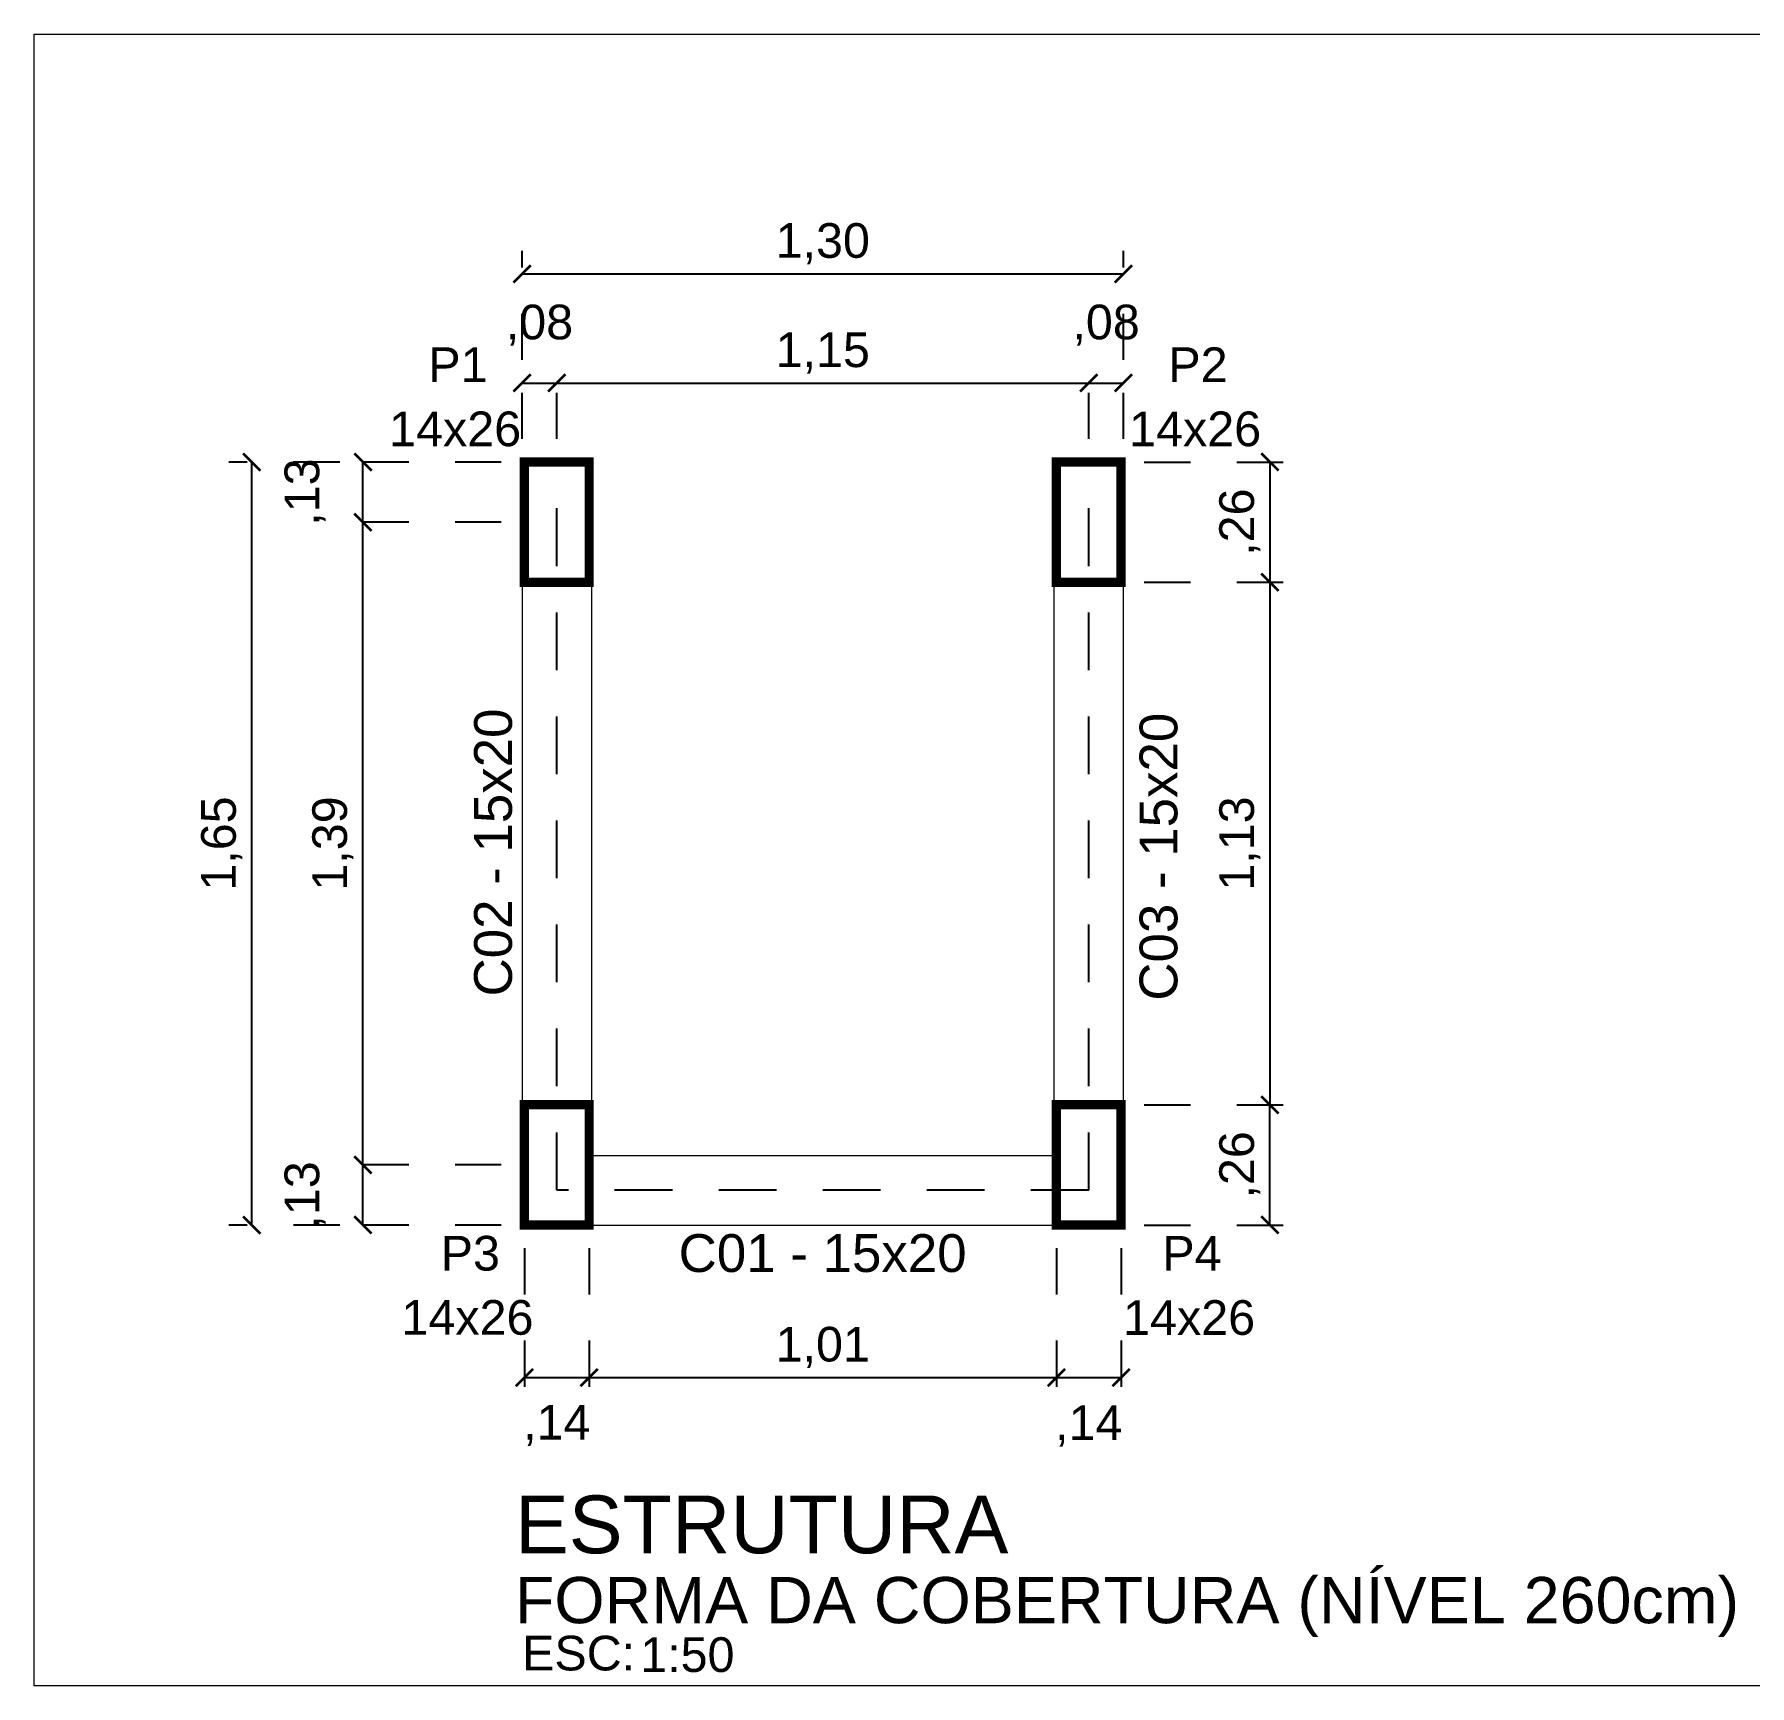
# Model space of a CAD drawing. Header units: inches. Extents: x -409 to -274, y -29 to 11.
# Drawn here: x -350.837 to -347.129, y -7.092 to -3.52 of the extents above; entities that cross this region are included whole.
import ezdxf
from ezdxf.enums import TextEntityAlignment as Align

# ---------------------------------------------------------------- set-up
doc = ezdxf.new("R2010")
doc.units = ezdxf.units.IN
doc.header["$MEASUREMENT"] = 0
doc.linetypes.add('DOT', pattern=[6.35, 0, -6.35])
doc.linetypes.add('HIDDEN2', pattern=[0.1875, 0.125, -0.0625])
doc.layers.get('0').update_dxf_attribs({"color": 8})
doc.layers.get('DEFPOINTS').update_dxf_attribs({"lineweight": 0})
for name, color, linetype in [('1', 1, 'Continuous'), ('ARQ-TXT-02', 2, 'Continuous'), ('ARQ-TXT-03', 3, 'Continuous'), ('ARQ-TXT-04', 4, 'Continuous'), ('ARQ-TXT-50', 2, 'Continuous'), ('ARQ-TXT-SMB', 4, 'Continuous'), ('FO-TEXTOS_1', 7, 'Continuous')]:
    doc.layers.add(name, color=color, linetype=linetype)
for name, color, linetype, lineweight in [('AR-COTA', 1, 'Continuous', 0), ('EST- 2', 2, 'Continuous', 9), ('FO-Pilares', 4, 'Continuous', 30), ('QUAD_LIMITES', 2, 'Continuous', 0)]:
    doc.layers.add(name, color=color, linetype=linetype, lineweight=lineweight)
doc.styles.add('Arial', font='ARIALUNI.ttf')
doc.styles.add('Swiss LT', font='swissl.ttf')
doc.styles.add('T3', font='arial.ttf')
doc.dimstyles.new('COD-ARQ-50', dxfattribs={"dimtxt": 0.075, "dimasz": 0.0375, "dimexe": 0.05, "dimexo": 0.05, "dimgap": 0.02, "dimtad": 1, "dimzin": 4, "dimtxsty": 'T3', "dimblk": 'ARCHTICK', "dimcen": 0, "dimclrd": 1, "dimclre": 2, "dimclrt": 2, "dimazin": 0, "dimtfac": 1, "dimtmove": 2, "dimatfit": 3, "dimldrblk": 'DOT', "dimfxl": 0.4, "dimtolj": 1, "dimarcsym": 0})

# ---------------------------------------------------------------- blocks, each defined once
blk = doc.blocks.new('_ArchTick')
at = {"color": 0, "linetype": 'ByBlock', "const_width": 0.15}
blk.add_lwpolyline([(-0.5, -0.5), (0.5, 0.5)], dxfattribs=at)
blk = doc.blocks.new('*D542')
at = {"layer": 'AR-COTA', "color": 2, "linetype": 'DOT', "lineweight": -2, "ltscale": 0.00375, "transparency": 16777216}
for p, q in [((-349.7778, -6.1452), (-349.7778, -6.475)), ((-349.6378, -6.1452), (-349.6378, -6.475))]:
    blk.add_line(p, q, dxfattribs=at)
at = {"layer": 'AR-COTA', "color": 1, "lineweight": -2, "ltscale": 0.00375, "transparency": 16777216}
blk.add_line((-349.7778, -6.425), (-349.6378, -6.425), dxfattribs=at)
at = {"layer": 'DEFPOINTS', "color": 0, "ltscale": 0.00375, "transparency": 16777216}
for p in [(-349.7778, -6.0952), (-349.6378, -6.0952), (-349.6378, -6.425)]:
    blk.add_point(p, dxfattribs=at)
at = {"layer": 'AR-COTA', "color": 1, "lineweight": -2, "ltscale": 0.00375, "transparency": 16777216, "xscale": 0.0375, "yscale": 0.0375, "zscale": 0.0375, "rotation": 180}
blk.add_blockref('_ArchTick', (-349.7778, -6.425), dxfattribs=at)
at = {"layer": 'AR-COTA', "color": 1, "lineweight": -2, "ltscale": 0.00375, "transparency": 16777216, "xscale": 0.0375, "yscale": 0.0375, "zscale": 0.0375}
blk.add_blockref('_ArchTick', (-349.6378, -6.425), dxfattribs=at)
at = {"layer": 'AR-COTA', "color": 2, "ltscale": 0.00375, "transparency": 16777216, "insert": (-349.7078, -6.5286), "char_height": 0.075, "attachment_point": 5, "style": 'T3'}
blk.add_mtext('\\A1;,14', dxfattribs=at)
blk = doc.blocks.new('_Dot')
at = {"color": 0, "linetype": 'ByBlock', "lineweight": -2}
blk.add_line((-0.5, 0), (-1, 0), dxfattribs=at)
at = {"color": 0, "linetype": 'ByBlock', "const_width": 0.5}
blk.add_lwpolyline([(-0.25, 0, 1), (0.25, 0, 1)], format="xyb", close=True, dxfattribs=at)
blk = doc.blocks.new('*D543')
at = {"layer": 'AR-COTA', "color": 2, "linetype": 'DOT', "lineweight": -2, "ltscale": 0.00375, "transparency": 16777216}
for p, q in [((-349.6378, -6.1452), (-349.6378, -6.475)), ((-348.6278, -6.1452), (-348.6278, -6.475))]:
    blk.add_line(p, q, dxfattribs=at)
at = {"layer": 'AR-COTA', "color": 1, "lineweight": -2, "ltscale": 0.00375, "transparency": 16777216}
blk.add_line((-349.6378, -6.425), (-348.6278, -6.425), dxfattribs=at)
at = {"layer": 'DEFPOINTS', "color": 0, "ltscale": 0.00375, "transparency": 16777216}
for p in [(-349.6378, -6.0952), (-348.6278, -6.0952), (-348.6278, -6.425)]:
    blk.add_point(p, dxfattribs=at)
at = {"layer": 'AR-COTA', "color": 1, "lineweight": -2, "ltscale": 0.00375, "transparency": 16777216, "xscale": 0.0375, "yscale": 0.0375, "zscale": 0.0375, "rotation": 180}
blk.add_blockref('_ArchTick', (-349.6378, -6.425), dxfattribs=at)
at = {"layer": 'AR-COTA', "color": 1, "lineweight": -2, "ltscale": 0.00375, "transparency": 16777216, "xscale": 0.0375, "yscale": 0.0375, "zscale": 0.0375}
blk.add_blockref('_ArchTick', (-348.6278, -6.425), dxfattribs=at)
at = {"layer": 'AR-COTA', "color": 2, "ltscale": 0.00375, "transparency": 16777216, "insert": (-349.1328, -6.3599), "char_height": 0.075, "attachment_point": 5, "style": 'T3'}
blk.add_mtext('\\A1;1,01', dxfattribs=at)
blk = doc.blocks.new('*D544')
at = {"layer": 'AR-COTA', "color": 2, "linetype": 'DOT', "lineweight": -2, "ltscale": 0.00375, "transparency": 16777216}
for p, q in [((-348.6278, -6.1452), (-348.6278, -6.475)), ((-348.4878, -6.1452), (-348.4878, -6.475))]:
    blk.add_line(p, q, dxfattribs=at)
at = {"layer": 'AR-COTA', "color": 1, "lineweight": -2, "ltscale": 0.00375, "transparency": 16777216}
blk.add_line((-348.6278, -6.425), (-348.4878, -6.425), dxfattribs=at)
at = {"layer": 'DEFPOINTS', "color": 0, "ltscale": 0.00375, "transparency": 16777216}
for p in [(-348.6278, -6.0952), (-348.4878, -6.0952), (-348.4878, -6.425)]:
    blk.add_point(p, dxfattribs=at)
at = {"layer": 'AR-COTA', "color": 1, "lineweight": -2, "ltscale": 0.00375, "transparency": 16777216, "xscale": 0.0375, "yscale": 0.0375, "zscale": 0.0375, "rotation": 180}
blk.add_blockref('_ArchTick', (-348.6278, -6.425), dxfattribs=at)
at = {"layer": 'AR-COTA', "color": 1, "lineweight": -2, "ltscale": 0.00375, "transparency": 16777216, "xscale": 0.0375, "yscale": 0.0375, "zscale": 0.0375}
blk.add_blockref('_ArchTick', (-348.4878, -6.425), dxfattribs=at)
at = {"layer": 'AR-COTA', "color": 2, "ltscale": 0.00375, "transparency": 16777216, "insert": (-348.5578, -6.5299), "char_height": 0.075, "attachment_point": 5, "style": 'T3'}
blk.add_mtext('\\A1;,14', dxfattribs=at)
blk = doc.blocks.new('*D557')
at = {"layer": 'AR-COTA', "color": 2, "linetype": 'DOT', "lineweight": -2, "ltscale": 0.00375, "transparency": 16777216}
for p, q in [((-349.7828, -4.3952), (-349.7828, -4.2243)), ((-349.7078, -4.3952), (-349.7078, -4.2243))]:
    blk.add_line(p, q, dxfattribs=at)
at = {"layer": 'AR-COTA', "color": 1, "lineweight": -2, "ltscale": 0.00375, "transparency": 16777216}
blk.add_line((-349.7828, -4.2743), (-349.7078, -4.2743), dxfattribs=at)
at = {"layer": 'DEFPOINTS', "color": 0, "ltscale": 0.00375, "transparency": 16777216}
for p in [(-349.7078, -4.2743), (-349.7828, -4.4452), (-349.7078, -4.4452)]:
    blk.add_point(p, dxfattribs=at)
at = {"layer": 'AR-COTA', "color": 1, "lineweight": -2, "ltscale": 0.00375, "transparency": 16777216, "xscale": 0.0375, "yscale": 0.0375, "zscale": 0.0375, "rotation": 180}
blk.add_blockref('_ArchTick', (-349.7828, -4.2743), dxfattribs=at)
at = {"layer": 'AR-COTA', "color": 1, "lineweight": -2, "ltscale": 0.00375, "transparency": 16777216, "xscale": 0.0375, "yscale": 0.0375, "zscale": 0.0375}
blk.add_blockref('_ArchTick', (-349.7078, -4.2743), dxfattribs=at)
at = {"layer": 'AR-COTA', "color": 2, "ltscale": 0.00375, "transparency": 16777216, "insert": (-349.7453, -4.1493), "char_height": 0.075, "attachment_point": 5, "style": 'T3'}
blk.add_mtext('\\A1;,08', dxfattribs=at)
blk = doc.blocks.new('*D558')
at = {"layer": 'AR-COTA', "color": 2, "linetype": 'DOT', "lineweight": -2, "ltscale": 0.00375, "transparency": 16777216}
for p, q in [((-349.7078, -4.3952), (-349.7078, -4.2243)), ((-348.5578, -4.3952), (-348.5578, -4.2243))]:
    blk.add_line(p, q, dxfattribs=at)
at = {"layer": 'AR-COTA', "color": 1, "lineweight": -2, "ltscale": 0.00375, "transparency": 16777216}
blk.add_line((-349.7078, -4.2743), (-348.5578, -4.2743), dxfattribs=at)
at = {"layer": 'DEFPOINTS', "color": 0, "ltscale": 0.00375, "transparency": 16777216}
for p in [(-348.5578, -4.2743), (-349.7078, -4.4452), (-348.5578, -4.4452)]:
    blk.add_point(p, dxfattribs=at)
at = {"layer": 'AR-COTA', "color": 1, "lineweight": -2, "ltscale": 0.00375, "transparency": 16777216, "xscale": 0.0375, "yscale": 0.0375, "zscale": 0.0375, "rotation": 180}
blk.add_blockref('_ArchTick', (-349.7078, -4.2743), dxfattribs=at)
at = {"layer": 'AR-COTA', "color": 1, "lineweight": -2, "ltscale": 0.00375, "transparency": 16777216, "xscale": 0.0375, "yscale": 0.0375, "zscale": 0.0375}
blk.add_blockref('_ArchTick', (-348.5578, -4.2743), dxfattribs=at)
at = {"layer": 'AR-COTA', "color": 2, "ltscale": 0.00375, "transparency": 16777216, "insert": (-349.1328, -4.2093), "char_height": 0.075, "attachment_point": 5, "style": 'T3'}
blk.add_mtext('\\A1;1,15', dxfattribs=at)
blk = doc.blocks.new('*D559')
at = {"layer": 'AR-COTA', "color": 2, "linetype": 'DOT', "lineweight": -2, "ltscale": 0.00375, "transparency": 16777216}
for p, q in [((-348.5578, -4.3952), (-348.5578, -4.2243)), ((-348.4828, -4.3952), (-348.4828, -4.2243))]:
    blk.add_line(p, q, dxfattribs=at)
at = {"layer": 'AR-COTA', "color": 1, "lineweight": -2, "ltscale": 0.00375, "transparency": 16777216}
blk.add_line((-348.5578, -4.2743), (-348.4828, -4.2743), dxfattribs=at)
at = {"layer": 'DEFPOINTS', "color": 0, "ltscale": 0.00375, "transparency": 16777216}
for p in [(-348.4828, -4.2743), (-348.5578, -4.4452), (-348.4828, -4.4452)]:
    blk.add_point(p, dxfattribs=at)
at = {"layer": 'AR-COTA', "color": 1, "lineweight": -2, "ltscale": 0.00375, "transparency": 16777216, "xscale": 0.0375, "yscale": 0.0375, "zscale": 0.0375, "rotation": 180}
blk.add_blockref('_ArchTick', (-348.5578, -4.2743), dxfattribs=at)
at = {"layer": 'AR-COTA', "color": 1, "lineweight": -2, "ltscale": 0.00375, "transparency": 16777216, "xscale": 0.0375, "yscale": 0.0375, "zscale": 0.0375}
blk.add_blockref('_ArchTick', (-348.4828, -4.2743), dxfattribs=at)
at = {"layer": 'AR-COTA', "color": 2, "ltscale": 0.00375, "transparency": 16777216, "insert": (-348.5203, -4.1493), "char_height": 0.075, "attachment_point": 5, "style": 'T3'}
blk.add_mtext('\\A1;,08', dxfattribs=at)
blk = doc.blocks.new('*D560')
at = {"layer": 'AR-COTA', "color": 2, "linetype": 'DOT', "lineweight": -2, "ltscale": 0.00375, "transparency": 16777216}
for p, q in [((-349.7828, -4.2243), (-349.7828, -3.9881)), ((-348.4828, -4.2243), (-348.4828, -3.9881))]:
    blk.add_line(p, q, dxfattribs=at)
at = {"layer": 'AR-COTA', "color": 1, "lineweight": -2, "ltscale": 0.00375, "transparency": 16777216}
blk.add_line((-349.7828, -4.0381), (-348.4828, -4.0381), dxfattribs=at)
at = {"layer": 'DEFPOINTS', "color": 0, "ltscale": 0.00375, "transparency": 16777216}
for p in [(-348.4828, -4.0381), (-349.7828, -4.2743), (-348.4828, -4.2743)]:
    blk.add_point(p, dxfattribs=at)
at = {"layer": 'AR-COTA', "color": 1, "lineweight": -2, "ltscale": 0.00375, "transparency": 16777216, "xscale": 0.0375, "yscale": 0.0375, "zscale": 0.0375, "rotation": 180}
blk.add_blockref('_ArchTick', (-349.7828, -4.0381), dxfattribs=at)
at = {"layer": 'AR-COTA', "color": 1, "lineweight": -2, "ltscale": 0.00375, "transparency": 16777216, "xscale": 0.0375, "yscale": 0.0375, "zscale": 0.0375}
blk.add_blockref('_ArchTick', (-348.4828, -4.0381), dxfattribs=at)
at = {"layer": 'AR-COTA', "color": 2, "ltscale": 0.00375, "transparency": 16777216, "insert": (-349.1328, -3.973), "char_height": 0.075, "attachment_point": 5, "style": 'T3'}
blk.add_mtext('\\A1;1,30', dxfattribs=at)
blk = doc.blocks.new('*D561')
at = {"layer": 'AR-COTA', "color": 2, "linetype": 'DOT', "lineweight": -2, "ltscale": 0.00375, "transparency": 16777216}
for p, q in [((-349.8278, -5.9652), (-350.1768, -5.9652)), ((-349.8278, -6.0952), (-350.1768, -6.0952))]:
    blk.add_line(p, q, dxfattribs=at)
at = {"layer": 'AR-COTA', "color": 1, "lineweight": -2, "ltscale": 0.00375, "transparency": 16777216}
blk.add_line((-350.1268, -6.0952), (-350.1268, -5.9652), dxfattribs=at)
at = {"layer": 'DEFPOINTS', "color": 0, "ltscale": 0.00375, "transparency": 16777216}
for p in [(-350.1268, -5.9652), (-349.7778, -5.9652), (-349.7778, -6.0952)]:
    blk.add_point(p, dxfattribs=at)
at = {"layer": 'AR-COTA', "color": 1, "lineweight": -2, "ltscale": 0.00375, "transparency": 16777216, "xscale": 0.0375, "yscale": 0.0375, "zscale": 0.0375}
for p, rotation in [((-350.1268, -5.9652), 90), ((-350.1268, -6.0952), 270)]:
    blk.add_blockref('_ArchTick', p, dxfattribs=dict(at, rotation=rotation))
at = {"layer": 'AR-COTA', "color": 2, "ltscale": 0.00375, "transparency": 16777216, "insert": (-350.2519, -6.0302), "char_height": 0.075, "attachment_point": 5, "rotation": 90, "style": 'T3'}
blk.add_mtext('\\A1;,13', dxfattribs=at)
blk = doc.blocks.new('*D562')
at = {"layer": 'AR-COTA', "color": 2, "linetype": 'DOT', "lineweight": -2, "ltscale": 0.00375, "transparency": 16777216}
for p, q in [((-349.8278, -4.5752), (-350.1768, -4.5752)), ((-349.8278, -5.9652), (-350.1768, -5.9652))]:
    blk.add_line(p, q, dxfattribs=at)
at = {"layer": 'AR-COTA', "color": 1, "lineweight": -2, "ltscale": 0.00375, "transparency": 16777216}
blk.add_line((-350.1268, -5.9652), (-350.1268, -4.5752), dxfattribs=at)
at = {"layer": 'DEFPOINTS', "color": 0, "ltscale": 0.00375, "transparency": 16777216}
for p in [(-350.1268, -4.5752), (-349.7778, -4.5752), (-349.7778, -5.9652)]:
    blk.add_point(p, dxfattribs=at)
at = {"layer": 'AR-COTA', "color": 1, "lineweight": -2, "ltscale": 0.00375, "transparency": 16777216, "xscale": 0.0375, "yscale": 0.0375, "zscale": 0.0375}
for p, rotation in [((-350.1268, -4.5752), 90), ((-350.1268, -5.9652), 270)]:
    blk.add_blockref('_ArchTick', p, dxfattribs=dict(at, rotation=rotation))
at = {"layer": 'AR-COTA', "color": 2, "ltscale": 0.00375, "transparency": 16777216, "insert": (-350.1919, -5.2702), "char_height": 0.075, "attachment_point": 5, "rotation": 90, "style": 'T3'}
blk.add_mtext('\\A1;1,39', dxfattribs=at)
blk = doc.blocks.new('*D563')
at = {"layer": 'AR-COTA', "color": 2, "linetype": 'DOT', "lineweight": -2, "ltscale": 0.00375, "transparency": 16777216}
for p, q in [((-349.8278, -4.4452), (-350.1768, -4.4452)), ((-349.8278, -4.5752), (-350.1768, -4.5752))]:
    blk.add_line(p, q, dxfattribs=at)
at = {"layer": 'AR-COTA', "color": 1, "lineweight": -2, "ltscale": 0.00375, "transparency": 16777216}
blk.add_line((-350.1268, -4.5752), (-350.1268, -4.4452), dxfattribs=at)
at = {"layer": 'DEFPOINTS', "color": 0, "ltscale": 0.00375, "transparency": 16777216}
for p in [(-350.1268, -4.4452), (-349.7778, -4.4452), (-349.7778, -4.5752)]:
    blk.add_point(p, dxfattribs=at)
at = {"layer": 'AR-COTA', "color": 1, "lineweight": -2, "ltscale": 0.00375, "transparency": 16777216, "xscale": 0.0375, "yscale": 0.0375, "zscale": 0.0375}
for p, rotation in [((-350.1268, -4.4452), 90), ((-350.1268, -4.5752), 270)]:
    blk.add_blockref('_ArchTick', p, dxfattribs=dict(at, rotation=rotation))
at = {"layer": 'AR-COTA', "color": 2, "ltscale": 0.00375, "transparency": 16777216, "insert": (-350.2519, -4.5102), "char_height": 0.075, "attachment_point": 5, "rotation": 90, "style": 'T3'}
blk.add_mtext('\\A1;,13', dxfattribs=at)
blk = doc.blocks.new('*D564')
at = {"layer": 'AR-COTA', "color": 2, "linetype": 'DOT', "lineweight": -2, "ltscale": 0.00375, "transparency": 16777216}
for p, q in [((-350.1768, -4.4452), (-350.4171, -4.4452)), ((-350.1768, -6.0952), (-350.4171, -6.0952))]:
    blk.add_line(p, q, dxfattribs=at)
at = {"layer": 'AR-COTA', "color": 1, "lineweight": -2, "ltscale": 0.00375, "transparency": 16777216}
blk.add_line((-350.3671, -6.0952), (-350.3671, -4.4452), dxfattribs=at)
at = {"layer": 'DEFPOINTS', "color": 0, "ltscale": 0.00375, "transparency": 16777216}
for p in [(-350.3671, -4.4452), (-350.1268, -4.4452), (-350.1268, -6.0952)]:
    blk.add_point(p, dxfattribs=at)
at = {"layer": 'AR-COTA', "color": 1, "lineweight": -2, "ltscale": 0.00375, "transparency": 16777216, "xscale": 0.0375, "yscale": 0.0375, "zscale": 0.0375}
for p, rotation in [((-350.3671, -4.4452), 90), ((-350.3671, -6.0952), 270)]:
    blk.add_blockref('_ArchTick', p, dxfattribs=dict(at, rotation=rotation))
at = {"layer": 'AR-COTA', "color": 2, "ltscale": 0.00375, "transparency": 16777216, "insert": (-350.4322, -5.2702), "char_height": 0.075, "attachment_point": 5, "rotation": 90, "style": 'T3'}
blk.add_mtext('\\A1;1,65', dxfattribs=at)
blk = doc.blocks.new('*D565')
at = {"layer": 'AR-COTA', "color": 2, "linetype": 'DOT', "lineweight": -2, "ltscale": 0.00375, "transparency": 16777216}
for p, q in [((-348.4378, -4.4452), (-348.1161, -4.4452)), ((-348.4378, -4.7052), (-348.1161, -4.7052))]:
    blk.add_line(p, q, dxfattribs=at)
at = {"layer": 'AR-COTA', "color": 1, "lineweight": -2, "ltscale": 0.00375, "transparency": 16777216}
blk.add_line((-348.1661, -4.4452), (-348.1661, -4.7052), dxfattribs=at)
at = {"layer": 'DEFPOINTS', "color": 0, "ltscale": 0.00375, "transparency": 16777216}
for p in [(-348.4878, -4.4452), (-348.4878, -4.7052), (-348.1661, -4.7052)]:
    blk.add_point(p, dxfattribs=at)
at = {"layer": 'AR-COTA', "color": 1, "lineweight": -2, "ltscale": 0.00375, "transparency": 16777216, "xscale": 0.0375, "yscale": 0.0375, "zscale": 0.0375}
for p, rotation in [((-348.1661, -4.4452), 90), ((-348.1661, -4.7052), 270)]:
    blk.add_blockref('_ArchTick', p, dxfattribs=dict(at, rotation=rotation))
at = {"layer": 'AR-COTA', "color": 2, "ltscale": 0.00375, "transparency": 16777216, "insert": (-348.2311, -4.5752), "char_height": 0.075, "attachment_point": 5, "rotation": 90, "style": 'T3'}
blk.add_mtext('\\A1;,26', dxfattribs=at)
blk = doc.blocks.new('*D566')
at = {"layer": 'AR-COTA', "color": 2, "linetype": 'DOT', "lineweight": -2, "ltscale": 0.00375, "transparency": 16777216}
for p, q in [((-348.4378, -4.7052), (-348.1161, -4.7052)), ((-348.4378, -5.8352), (-348.1161, -5.8352))]:
    blk.add_line(p, q, dxfattribs=at)
at = {"layer": 'AR-COTA', "color": 1, "lineweight": -2, "ltscale": 0.00375, "transparency": 16777216}
blk.add_line((-348.1661, -4.7052), (-348.1661, -5.8352), dxfattribs=at)
at = {"layer": 'DEFPOINTS', "color": 0, "ltscale": 0.00375, "transparency": 16777216}
for p in [(-348.4878, -4.7052), (-348.4878, -5.8352), (-348.1661, -5.8352)]:
    blk.add_point(p, dxfattribs=at)
at = {"layer": 'AR-COTA', "color": 1, "lineweight": -2, "ltscale": 0.00375, "transparency": 16777216, "xscale": 0.0375, "yscale": 0.0375, "zscale": 0.0375}
for p, rotation in [((-348.1661, -4.7052), 90), ((-348.1661, -5.8352), 270)]:
    blk.add_blockref('_ArchTick', p, dxfattribs=dict(at, rotation=rotation))
at = {"layer": 'AR-COTA', "color": 2, "ltscale": 0.00375, "transparency": 16777216, "insert": (-348.2311, -5.2702), "char_height": 0.075, "attachment_point": 5, "rotation": 90, "style": 'T3'}
blk.add_mtext('\\A1;1,13', dxfattribs=at)
blk = doc.blocks.new('*D567')
at = {"layer": 'AR-COTA', "color": 2, "linetype": 'DOT', "lineweight": -2, "ltscale": 0.00375, "transparency": 16777216}
for p, q in [((-348.4378, -5.8352), (-348.1161, -5.8352)), ((-348.4378, -6.0952), (-348.1161, -6.0952))]:
    blk.add_line(p, q, dxfattribs=at)
at = {"layer": 'AR-COTA', "color": 1, "lineweight": -2, "ltscale": 0.00375, "transparency": 16777216}
blk.add_line((-348.1661, -6.0952), (-348.1661, -5.8352), dxfattribs=at)
at = {"layer": 'DEFPOINTS', "color": 0, "ltscale": 0.00375, "transparency": 16777216}
for p in [(-348.4878, -5.8352), (-348.1661, -5.8352), (-348.4878, -6.0952)]:
    blk.add_point(p, dxfattribs=at)
at = {"layer": 'AR-COTA', "color": 1, "lineweight": -2, "ltscale": 0.00375, "transparency": 16777216, "xscale": 0.0375, "yscale": 0.0375, "zscale": 0.0375}
for p, rotation in [((-348.1661, -5.8352), 90), ((-348.1661, -6.0952), 270)]:
    blk.add_blockref('_ArchTick', p, dxfattribs=dict(at, rotation=rotation))
at = {"layer": 'AR-COTA', "color": 2, "ltscale": 0.00375, "transparency": 16777216, "insert": (-348.2311, -5.9652), "char_height": 0.075, "attachment_point": 5, "rotation": 90, "style": 'T3'}
blk.add_mtext('\\A1;,26', dxfattribs=at)
blk = doc.blocks.new('*U497')
at = {"layer": 'ARQ-TXT-02', "insert": (0.0156, 0.1579), "char_height": 0.075, "attachment_point": 1, "style": 'Arial'}
blk.add_mtext_dynamic_manual_height_columns('ESC:', width=0.002294, gutter_width=0.4167, heights=[0], dxfattribs=at)
at = {"layer": 'ARQ-TXT-02', "style": 'Arial'}
blk.add_attdef('ESCALA', (0.2709, 0.0796), '', height=0.075, dxfattribs=at)
at = {"layer": 'ARQ-TXT-03', "style": 'Arial'}
blk.add_attdef('DESENHO', (0, 0.185), '', height=0.1, dxfattribs=at)
at = {"layer": 'ARQ-TXT-04', "style": 'Arial'}
blk.add_attdef('MATÉRIA', text='', height=0.125, dxfattribs=at).set_placement((0, 0.2987), align=Align.BOTTOM_LEFT)

msp = doc.modelspace()

# ---------------------------------------------------------------- linework, layer by layer
at = {"layer": '1', "color": 240, "linetype": 'HIDDEN2', "true_color": 0xed1f24}
for p, q in [((-349.7078, -6.0202), (-349.7078, -4.5202)), ((-348.5578, -6.0202), (-348.5578, -4.5202)), ((-348.5578, -6.0202), (-349.7078, -6.0202))]:
    msp.add_line(p, q, dxfattribs=at)
at = {"layer": 'EST- 2', "color": 160}
for p, q in [((-349.7828, -4.4452), (-349.7828, -6.0952)), ((-349.6328, -4.4452), (-349.6328, -5.9452)), ((-348.6328, -5.9452), (-348.6328, -4.4452)), ((-348.4828, -6.0952), (-348.4828, -4.4452)), ((-349.6328, -5.9452), (-348.6328, -5.9452)), ((-349.7828, -6.0952), (-348.4828, -6.0952))]:
    msp.add_line(p, q, dxfattribs=at)
at = {"layer": 'FO-Pilares', "color": 160, "const_width": 0.02}
for points in [[(-349.6378, -4.4452), (-349.6378, -4.7052), (-349.7778, -4.7052), (-349.7778, -4.4452), (-349.6378, -4.4452)], [(-348.4878, -4.4452), (-348.4878, -4.7052), (-348.6278, -4.7052), (-348.6278, -4.4452), (-348.4878, -4.4452)], [(-349.6378, -5.8352), (-349.6378, -6.0952), (-349.7778, -6.0952), (-349.7778, -5.8352), (-349.6378, -5.8352)], [(-348.4878, -5.8352), (-348.4878, -6.0952), (-348.6278, -6.0952), (-348.6278, -5.8352), (-348.4878, -5.8352)]]:
    msp.add_lwpolyline(points, dxfattribs=at)
at = {"layer": 'QUAD_LIMITES'}
msp.add_lwpolyline([(-350.8373, -3.5201), (-347.0973, -3.5201), (-347.0973, -7.0915), (-350.8373, -7.0915)], close=True, dxfattribs=at)

# ---------------------------------------------------------------- block references
at = {"layer": 'ARQ-TXT-SMB'}
msp.add_blockref('*U497', (-349.7984, -7.1414), dxfattribs=at).add_auto_attribs({'ESCALA': '1:50', 'DESENHO': 'FORMA DA COBERTURA (NÍVEL 260cm)', 'MATÉRIA': 'ESTRUTURA'})

# ---------------------------------------------------------------- texts
at = {"layer": 'ARQ-TXT-50', "char_height": 0.075, "width": 2.376127, "attachment_point": 1, "style": 'Swiss LT'}
for s, insert in [('P1', (-349.9855, -4.1971)), ('P2', (-348.3857, -4.1971)), ('14x26', (-350.0703, -4.3359)), ('14x26', (-348.4705, -4.3359)), ('P3', (-349.9588, -6.1187)), ('P4', (-348.3987, -6.119)), ('14x26', (-350.0436, -6.2575)), ('14x26', (-348.4835, -6.2578))]:
    msp.add_mtext(s, dxfattribs=dict(at, insert=insert))
at = {"layer": 'FO-TEXTOS_1', "style": 'Arial'}
for s, p in [('C02 - 15x20', (-349.8047, -4.9783)), ('C03 - 15x20', (-348.3661, -4.9874))]:
    msp.add_text(s, height=0.081817, rotation=90, dxfattribs=at).set_placement(p, align=Align.RIGHT)
msp.add_text('C01 - 15x20', height=0.081817, dxfattribs=at).set_placement((-348.8218, -6.1968), align=Align.RIGHT)

# ---------------------------------------------------------------- dimensions: what is measured, and where the dimension line sits
at = {"layer": 'AR-COTA', "ltscale": 0.00375}
for base, p1, p2, picture, middle in [((-348.4828, -4.0381), (-349.7828, -4.2743), (-348.4828, -4.2743), '*D560', (-349.1328, -3.973)), ((-349.7078113133, -4.2743259409), (-349.7828113133, -4.4451596409), (-349.7078113133, -4.4451596409), '*D557', (-349.7453113133, -4.1492543174)), ((-348.4828113133, -4.2743259409), (-348.5578113133, -4.4451596409), (-348.4828113133, -4.4451596409), '*D559', (-348.5203113133, -4.1492543174)), ((-348.5578, -4.2743), (-349.7078, -4.4452), (-348.5578, -4.4452), '*D558', (-349.1328, -4.2093)), ((-348.6278, -6.425), (-349.6378, -6.0952), (-348.6278, -6.0952), '*D543', (-349.1328, -6.3599))]:
    dim = msp.add_linear_dim(base=base, p1=p1, p2=p2, dimstyle='COD-ARQ-50', dxfattribs=at)
    dim.commit()
    dim.dimension.update_dxf_attribs({"geometry": picture, "text_midpoint": middle})
for base, p1, p2, picture, middle in [((-350.3671, -4.4452), (-350.1268, -6.0952), (-350.1268, -4.4452), '*D564', (-350.4322, -5.2702)), ((-350.1268, -4.4452), (-349.7778, -4.5752), (-349.7778, -4.4452), '*D563', (-350.2519, -4.5102)), ((-348.1661, -4.7052), (-348.4878, -4.4452), (-348.4878, -4.7052), '*D565', (-348.2311, -4.5752)), ((-350.1268, -4.5752), (-349.7778, -5.9652), (-349.7778, -4.5752), '*D562', (-350.1919, -5.2702)), ((-348.1661, -5.8352), (-348.4878, -4.7052), (-348.4878, -5.8352), '*D566', (-348.2311, -5.2702)), ((-348.1661, -5.8352), (-348.4878, -6.0952), (-348.4878, -5.8352), '*D567', (-348.2311, -5.9652)), ((-350.1268, -5.9652), (-349.7778, -6.0952), (-349.7778, -5.9652), '*D561', (-350.2519, -6.0302))]:
    dim = msp.add_linear_dim(base=base, p1=p1, p2=p2, angle=90, dimstyle='COD-ARQ-50', dxfattribs=at)
    dim.commit()
    dim.dimension.update_dxf_attribs({"geometry": picture, "text_midpoint": middle})
for base, p1, p2, picture, middle in [((-349.6378, -6.425), (-349.7778, -6.0952), (-349.6378, -6.0952), '*D542', (-349.7078, -6.5286)), ((-348.4878, -6.425), (-348.6278, -6.0952), (-348.4878, -6.0952), '*D544', (-348.5578, -6.5299))]:
    dim = msp.add_linear_dim(base=base, p1=p1, p2=p2, dimstyle='COD-ARQ-50', dxfattribs=at)
    dim.commit()
    dim.dimension.update_dxf_attribs({"geometry": picture, "text_midpoint": middle, "dimtype": 160})

doc.saveas('drawing.dxf')
